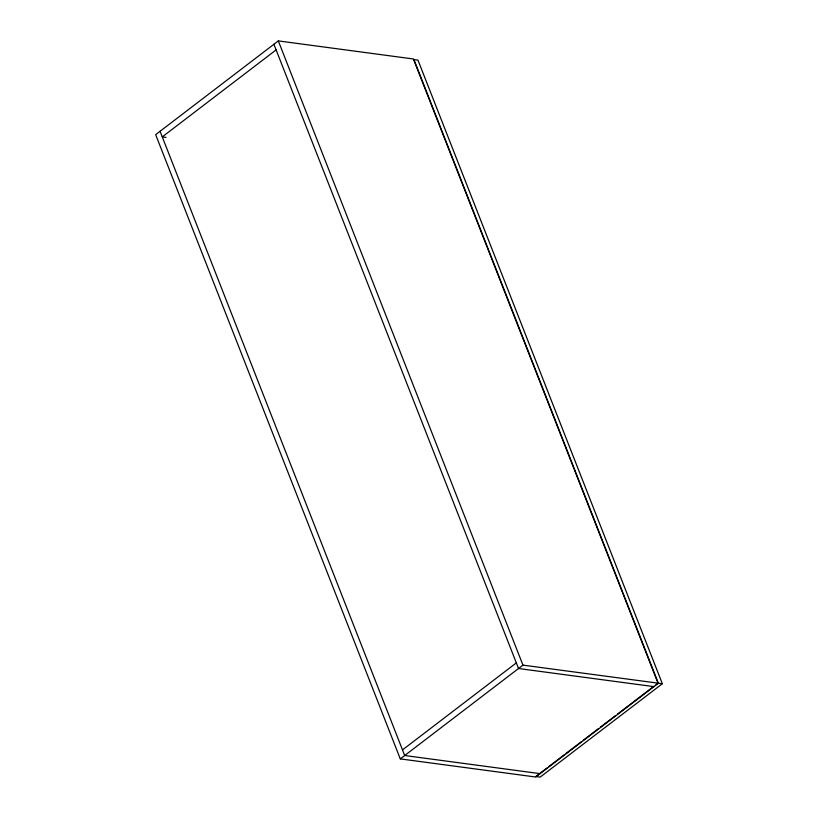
<?xml version="1.0" encoding="UTF-8"?>
<svg xmlns="http://www.w3.org/2000/svg" width="818" height="818" viewBox="0 0 818 818"><rect width="100%" height="100%" fill="white"/><g stroke="black" fill="none" stroke-linecap="round" stroke-linejoin="round"><path stroke-width="1.23" d="M278.325 40.9L155.655 134.653L400.288 758.889L535.688 777.018L658.367 683.265L413.734 59.029L278.325 40.9L522.958 665.136L662.345 683.725L417.957 60.113L413.611 59.53L657.999 683.142L655.975 684.686M276.116 49.898L162.271 136.892L166.064 137.404M402.497 749.891L516.342 662.887M400.288 758.889L522.958 665.136M546.925 768.03L535.81 776.517L540.166 777.1L662.345 683.725M548.939 766.486L564.083 754.912M566.107 753.368L581.25 741.793M583.275 740.249L598.418 728.674M600.443 727.13L615.586 715.545M617.61 714.012L653.96 686.22M653.95 686.639L518.54 668.51L273.907 44.274M540.105 773.644L404.695 755.515L160.062 131.279"/></g></svg>
